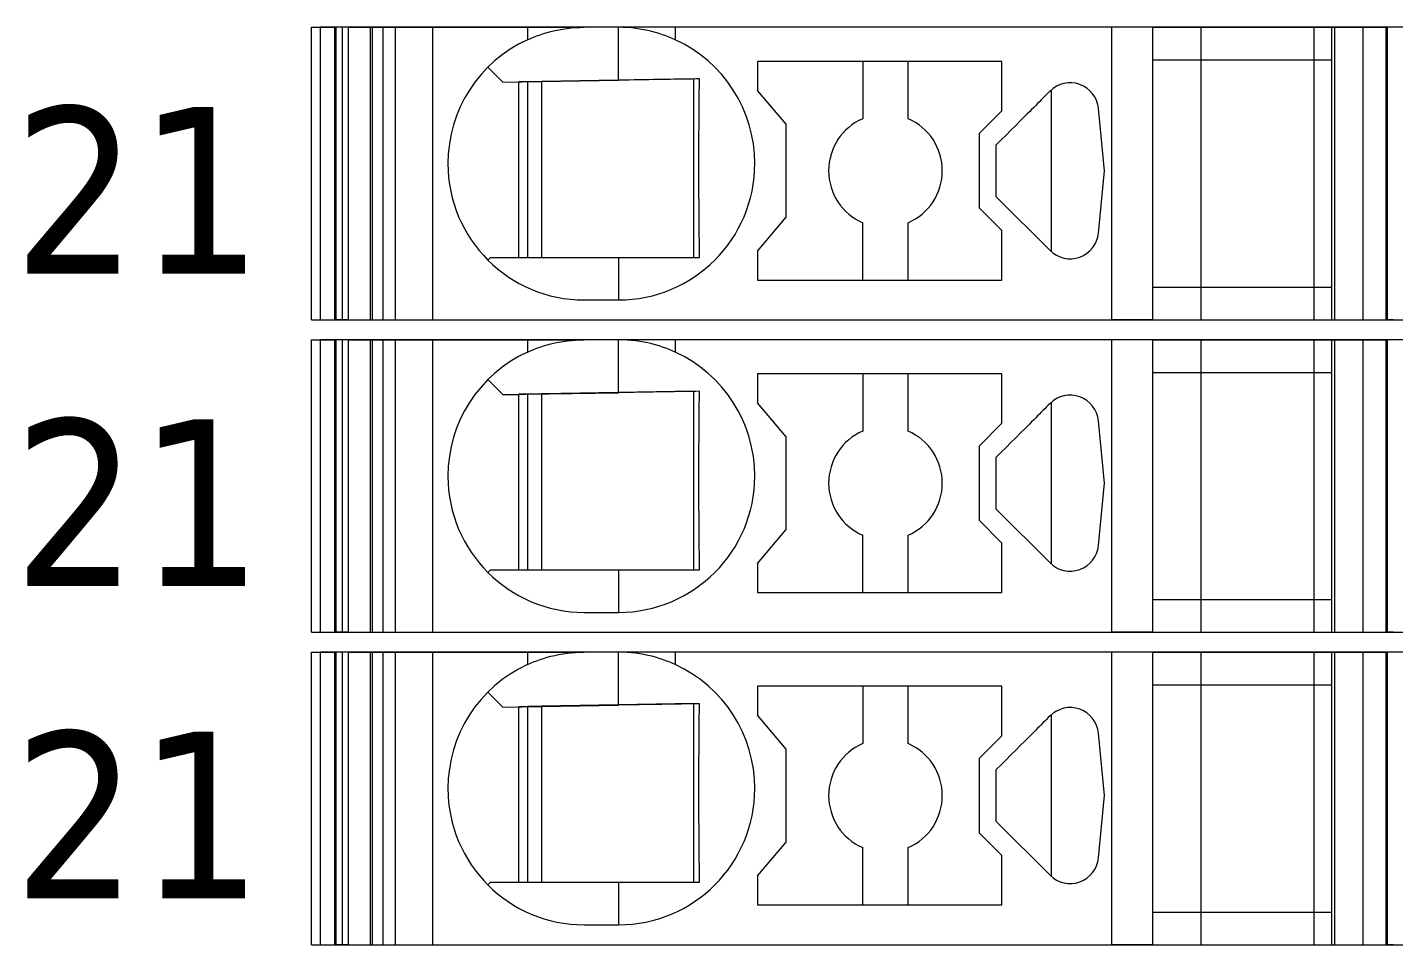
# Model space of a CAD drawing. Header units: millimetres. Extents: x 0 to 2100, y 0 to 1485.
# Drawn here: x 1216.85 to 1240.89, y 579.85 to 596 of the extents above; entities that cross this region are included whole.
import ezdxf
from ezdxf.enums import TextEntityAlignment as Align

# ---------------------------------------------------------------- set-up
doc = ezdxf.new("R2010")
doc.units = ezdxf.units.MM
for name, color, linetype, lineweight in [('EPLAN309', 5, 'Continuous', 5), ('EPLAN493', 5, 'Continuous', 5), ('MAIN-1', 7, 'Continuous', 5), ('MAIN-2', 7, 'Continuous', 5)]:
    doc.layers.add(name, color=color, linetype=linetype, lineweight=lineweight)
doc.styles.add('Tahoma', font='')
doc.styles.get('Tahoma').set_extended_font_data('Tahoma')

# ---------------------------------------------------------------- blocks, each defined once
blk = doc.blocks.new('EPLSYM_LibrarySPECIAL_Symbol12_Variant0_Placement8_37')
at = {"layer": 'EPLAN309', "lineweight": 13, "ltscale": 20}
blk.add_lwpolyline([(0, -5.15), (68.15, -5.15), (68.15, 0), (0, 0)], close=True, dxfattribs=at)
at = {"layer": 'EPLAN493', "color": 5, "style": 'Tahoma'}
blk.add_attdef('17_20450', text='', height=2.93475, dxfattribs=at).set_placement((0, -27.293475), align=Align.MIDDLE_RIGHT)
blk = doc.blocks.new('EPLSYM_LibrarySPECIAL_Symbol12_Variant0_Placement8_38')
at = {"layer": 'EPLAN309', "lineweight": 13, "ltscale": 20}
blk.add_lwpolyline([(0, -5.15), (68.15, -5.15), (68.15, 0), (0, 0)], close=True, dxfattribs=at)
at = {"layer": 'EPLAN493', "color": 5, "style": 'Tahoma'}
blk.add_attdef('17_20450', text='', height=2.93475, dxfattribs=at).set_placement((0, -27.293475), align=Align.MIDDLE_RIGHT)
blk = doc.blocks.new('EPLSYM_LibrarySPECIAL_Symbol12_Variant0_Placement8_39')
at = {"layer": 'EPLAN309', "lineweight": 13, "ltscale": 20}
blk.add_lwpolyline([(0, -5.15), (68.15, -5.15), (68.15, 0), (0, 0)], close=True, dxfattribs=at)
at = {"layer": 'EPLAN493', "color": 5, "style": 'Tahoma'}
blk.add_attdef('17_20450', text='', height=2.93475, dxfattribs=at).set_placement((0, -27.293475), align=Align.MIDDLE_RIGHT)

msp = doc.modelspace()

# ---------------------------------------------------------------- linework, layer by layer
at = {"layer": 'MAIN-1'}
for p, q in [((1221.85, 596), (1222.284, 596)), ((1221.85, 590.85), (1221.85, 596)), ((1222.393, 596), (1222.284, 596)), ((1222.284, 590.85), (1222.284, 596)), ((1222.501, 596), (1222.393, 596)), ((1222.393, 590.85), (1222.393, 596)), ((1222.501, 596), (1225.65, 596)), ((1222.501, 590.85), (1222.501, 596)), ((1225.65, 596), (1226.65, 596)), ((1225.65, 596), (1225.65, 595.782)), ((1225.756, 595.827), (1225.813, 595.849)), ((1225.813, 595.849), (1225.872, 595.87)), ((1225.872, 595.87), (1225.933, 595.89)), ((1225.933, 595.89), (1225.997, 595.909)), ((1225.997, 595.909), (1226.063, 595.927)), ((1226.063, 595.927), (1226.131, 595.943)), ((1226.131, 595.943), (1226.201, 595.958)), ((1226.201, 595.958), (1226.272, 595.97)), ((1226.272, 595.97), (1226.346, 595.981)), ((1226.346, 595.981), (1226.421, 595.989)), ((1226.421, 595.989), (1226.497, 595.995)), ((1226.497, 595.995), (1226.573, 595.999)), ((1226.573, 595.999), (1226.65, 596)), ((1227.25, 596), (1226.65, 596)), ((1227.327, 595.999), (1227.25, 596)), ((1228.25, 596), (1227.25, 596)), ((1227.25, 595.068), (1227.25, 596)), ((1227.403, 595.995), (1227.327, 595.999)), ((1227.479, 595.989), (1227.403, 595.995)), ((1227.554, 595.981), (1227.479, 595.989)), ((1227.628, 595.97), (1227.554, 595.981)), ((1227.699, 595.958), (1227.628, 595.97)), ((1227.769, 595.943), (1227.699, 595.958)), ((1227.837, 595.927), (1227.769, 595.943)), ((1227.903, 595.909), (1227.837, 595.927)), ((1227.967, 595.89), (1227.903, 595.909)), ((1228.028, 595.87), (1227.967, 595.89)), ((1228.087, 595.849), (1228.028, 595.87)), ((1228.144, 595.827), (1228.087, 595.849)), ((1235.932, 596), (1228.25, 596)), ((1228.25, 596), (1228.25, 595.782)), ((1236.65, 596), (1235.932, 596)), ((1235.932, 590.85), (1235.932, 596)), ((1236.65, 596), (1239.8, 596)), ((1236.65, 596), (1236.65, 590.85)), ((1239.8, 596), (1240.35, 596)), ((1239.8, 596), (1239.8, 590.85)), ((1240.35, 596), (1240.784, 596)), ((1240.35, 596), (1240.35, 590.85)), ((1240.893, 596), (1240.784, 596)), ((1240.784, 590.85), (1240.784, 596)), ((1225.65, 595.782), (1225.702, 595.805)), ((1225.702, 595.805), (1225.756, 595.827)), ((1228.198, 595.805), (1228.144, 595.827)), ((1228.25, 595.782), (1228.198, 595.805)), ((1229.7, 595.4), (1229.7, 594.889)), ((1234, 595.4), (1229.7, 595.4)), ((1231.55, 595.4), (1231.55, 594.392)), ((1232.35, 594.392), (1232.35, 595.4)), ((1234, 594.529), (1234, 595.4)), ((1236.65, 595.425), (1239.8, 595.425)), ((1224.953, 595.297), (1225.217, 595.033)), ((1225.217, 595.033), (1227.25, 595.068)), ((1225.5, 591.95), (1225.5, 595.038)), ((1225.65, 595.04), (1225.65, 591.95)), ((1225.9, 591.95), (1225.9, 595.045)), ((1227.345, 595.07), (1227.25, 595.068)), ((1227.438, 595.071), (1227.345, 595.07)), ((1227.53, 595.073), (1227.438, 595.071)), ((1227.618, 595.075), (1227.53, 595.073)), ((1227.703, 595.076), (1227.618, 595.075)), ((1227.786, 595.077), (1227.703, 595.076)), ((1227.865, 595.079), (1227.786, 595.077)), ((1227.943, 595.08), (1227.865, 595.079)), ((1228.017, 595.081), (1227.943, 595.08)), ((1228.09, 595.082), (1228.017, 595.081)), ((1228.16, 595.084), (1228.09, 595.082)), ((1228.229, 595.085), (1228.16, 595.084)), ((1228.297, 595.086), (1228.229, 595.085)), ((1228.363, 595.087), (1228.297, 595.086)), ((1228.428, 595.088), (1228.363, 595.087)), ((1228.491, 595.089), (1228.428, 595.088)), ((1228.554, 595.09), (1228.491, 595.089)), ((1228.615, 595.091), (1228.554, 595.09)), ((1228.579, 591.95), (1228.579, 595.091)), ((1228.676, 595.092), (1228.615, 595.091)), ((1228.674, 594.877), (1228.675, 594.95)), ((1228.675, 594.95), (1228.676, 595.022)), ((1228.676, 595.022), (1228.676, 595.092)), ((1230.2, 594.293), (1229.7, 594.889)), ((1234.867, 594.898), (1234.867, 592.052)), ((1228.671, 594.57), (1228.672, 594.649)), ((1228.672, 594.649), (1228.673, 594.727)), ((1228.673, 594.803), (1228.674, 594.877)), ((1228.673, 594.727), (1228.673, 594.803)), ((1234.627, 594.659), (1234.594, 594.626)), ((1234.658, 594.691), (1234.627, 594.659)), ((1234.69, 594.722), (1234.658, 594.691)), ((1234.721, 594.753), (1234.69, 594.722)), ((1234.752, 594.785), (1234.721, 594.753)), ((1234.784, 594.816), (1234.752, 594.785)), ((1234.815, 594.847), (1234.784, 594.816)), ((1234.846, 594.879), (1234.815, 594.847)), ((1228.669, 594.317), (1228.67, 594.404)), ((1228.67, 594.488), (1228.671, 594.57)), ((1228.67, 594.404), (1228.67, 594.488)), ((1233.6, 594.129), (1234, 594.529)), ((1234.402, 594.434), (1234.323, 594.356)), ((1234.443, 594.475), (1234.402, 594.434)), ((1234.483, 594.515), (1234.443, 594.475)), ((1234.521, 594.553), (1234.483, 594.515)), ((1234.558, 594.59), (1234.521, 594.553)), ((1234.594, 594.626), (1234.558, 594.59)), ((1235.802, 593.475), (1235.698, 594.572)), ((1228.668, 594.132), (1228.669, 594.226)), ((1228.669, 594.226), (1228.669, 594.317)), ((1230.2, 592.657), (1230.2, 594.293)), ((1234.158, 594.19), (1234.072, 594.104)), ((1234.242, 594.274), (1234.158, 594.19)), ((1234.323, 594.356), (1234.242, 594.274)), ((1228.667, 593.931), (1228.668, 594.034)), ((1228.667, 593.824), (1228.667, 593.931)), ((1228.668, 594.034), (1228.668, 594.132)), ((1233.6, 594.129), (1233.6, 592.821)), ((1233.986, 594.018), (1233.9, 593.932)), ((1233.9, 593.802), (1233.9, 593.932)), ((1234.072, 594.104), (1233.986, 594.018)), ((1228.667, 593.713), (1228.667, 593.824)), ((1228.667, 593.6), (1228.667, 593.713)), ((1233.9, 593.671), (1233.9, 593.802)), ((1228.667, 593.479), (1228.667, 593.6)), ((1228.667, 593.361), (1228.667, 593.479)), ((1233.9, 593.54), (1233.9, 593.671)), ((1233.9, 593.41), (1233.9, 593.54)), ((1235.698, 592.378), (1235.802, 593.475)), ((1228.667, 593.247), (1228.667, 593.361)), ((1228.668, 593.138), (1228.667, 593.247)), ((1233.9, 593.279), (1233.9, 593.41)), ((1233.9, 593.148), (1233.9, 593.279)), ((1228.668, 593.034), (1228.668, 593.138)), ((1228.669, 592.934), (1228.668, 593.034)), ((1233.9, 593.018), (1233.9, 593.148)), ((1233.9, 593.018), (1234.846, 592.071)), ((1228.669, 592.839), (1228.669, 592.934)), ((1228.67, 592.748), (1228.669, 592.839)), ((1228.671, 592.659), (1228.67, 592.748)), ((1234, 592.421), (1233.6, 592.821)), ((1228.672, 592.573), (1228.671, 592.659)), ((1228.672, 592.49), (1228.672, 592.573)), ((1228.673, 592.408), (1228.672, 592.49)), ((1229.7, 592.061), (1230.2, 592.657)), ((1231.55, 591.55), (1231.55, 592.558)), ((1232.35, 591.55), (1232.35, 592.558)), ((1228.674, 592.329), (1228.673, 592.408)), ((1228.675, 592.25), (1228.674, 592.329)), ((1228.676, 592.174), (1228.675, 592.25)), ((1234, 591.55), (1234, 592.421)), ((1228.676, 592.098), (1228.676, 592.174)), ((1228.677, 592.024), (1228.676, 592.098)), ((1228.678, 591.95), (1228.677, 592.024)), ((1229.7, 592.061), (1229.7, 591.55)), ((1225, 591.95), (1224.953, 591.903)), ((1225, 591.95), (1227.25, 591.95)), ((1227.25, 591.95), (1227.342, 591.95)), ((1227.25, 591.95), (1227.25, 591.2)), ((1227.342, 591.95), (1227.433, 591.95)), ((1227.433, 591.95), (1227.523, 591.95)), ((1227.523, 591.95), (1227.61, 591.95)), ((1227.61, 591.95), (1227.695, 591.95)), ((1227.695, 591.95), (1227.778, 591.95)), ((1227.778, 591.95), (1227.858, 591.95)), ((1227.858, 591.95), (1227.936, 591.95)), ((1227.936, 591.95), (1228.011, 591.95)), ((1228.011, 591.95), (1228.085, 591.95)), ((1228.085, 591.95), (1228.157, 591.95)), ((1228.157, 591.95), (1228.226, 591.95)), ((1228.226, 591.95), (1228.295, 591.95)), ((1228.295, 591.95), (1228.361, 591.95)), ((1228.361, 591.95), (1228.427, 591.95)), ((1228.427, 591.95), (1228.491, 591.95)), ((1228.491, 591.95), (1228.555, 591.95)), ((1228.555, 591.95), (1228.617, 591.95)), ((1228.617, 591.95), (1228.678, 591.95)), ((1229.7, 591.55), (1234, 591.55)), ((1236.65, 591.425), (1239.8, 591.425)), ((1226.65, 591.2), (1227.25, 591.2)), ((1221.85, 590.85), (1222.284, 590.85)), ((1222.393, 590.85), (1222.284, 590.85)), ((1222.501, 590.85), (1222.393, 590.85)), ((1222.501, 590.85), (1235.932, 590.85)), ((1236.65, 590.85), (1235.932, 590.85)), ((1236.65, 590.85), (1239.8, 590.85)), ((1239.8, 590.85), (1240.35, 590.85)), ((1240.35, 590.85), (1240.784, 590.85)), ((1240.893, 590.85), (1240.784, 590.85)), ((1221.85, 590.5), (1222.284, 590.5)), ((1221.85, 585.35), (1221.85, 590.5)), ((1222.393, 590.5), (1222.284, 590.5)), ((1222.284, 585.35), (1222.284, 590.5)), ((1222.501, 590.5), (1222.393, 590.5)), ((1222.393, 585.35), (1222.393, 590.5)), ((1222.501, 590.5), (1225.65, 590.5)), ((1222.501, 585.35), (1222.501, 590.5)), ((1225.65, 590.5), (1226.65, 590.5)), ((1225.65, 590.5), (1225.65, 590.282)), ((1225.702, 590.305), (1225.756, 590.327)), ((1225.756, 590.327), (1225.813, 590.349)), ((1225.813, 590.349), (1225.872, 590.37)), ((1225.872, 590.37), (1225.933, 590.39)), ((1225.933, 590.39), (1225.997, 590.409)), ((1225.997, 590.409), (1226.063, 590.427)), ((1226.063, 590.427), (1226.131, 590.443)), ((1226.131, 590.443), (1226.201, 590.458)), ((1226.201, 590.458), (1226.272, 590.47)), ((1226.272, 590.47), (1226.346, 590.481)), ((1226.346, 590.481), (1226.421, 590.489)), ((1226.421, 590.489), (1226.497, 590.495)), ((1226.497, 590.495), (1226.573, 590.499)), ((1226.573, 590.499), (1226.65, 590.5)), ((1227.25, 590.5), (1226.65, 590.5)), ((1227.327, 590.499), (1227.25, 590.5)), ((1228.25, 590.5), (1227.25, 590.5)), ((1227.25, 589.568), (1227.25, 590.5)), ((1227.403, 590.495), (1227.327, 590.499)), ((1227.479, 590.489), (1227.403, 590.495)), ((1227.554, 590.481), (1227.479, 590.489)), ((1227.628, 590.47), (1227.554, 590.481)), ((1227.699, 590.458), (1227.628, 590.47)), ((1227.769, 590.443), (1227.699, 590.458)), ((1227.837, 590.427), (1227.769, 590.443)), ((1227.903, 590.409), (1227.837, 590.427)), ((1227.967, 590.39), (1227.903, 590.409)), ((1228.028, 590.37), (1227.967, 590.39)), ((1228.087, 590.349), (1228.028, 590.37)), ((1228.144, 590.327), (1228.087, 590.349)), ((1228.198, 590.305), (1228.144, 590.327)), ((1235.932, 590.5), (1228.25, 590.5)), ((1228.25, 590.5), (1228.25, 590.282)), ((1236.65, 590.5), (1235.932, 590.5)), ((1235.932, 585.35), (1235.932, 590.5)), ((1236.65, 590.5), (1239.8, 590.5)), ((1236.65, 590.5), (1236.65, 585.35)), ((1239.8, 590.5), (1240.35, 590.5)), ((1239.8, 590.5), (1239.8, 585.35)), ((1240.35, 590.5), (1240.784, 590.5)), ((1240.35, 590.5), (1240.35, 585.35)), ((1240.893, 590.5), (1240.784, 590.5)), ((1240.784, 585.35), (1240.784, 590.5)), ((1225.65, 590.282), (1225.702, 590.305)), ((1228.25, 590.282), (1228.198, 590.305)), ((1229.7, 589.9), (1229.7, 589.389)), ((1234, 589.9), (1229.7, 589.9)), ((1231.55, 589.9), (1231.55, 588.892)), ((1232.35, 588.892), (1232.35, 589.9)), ((1234, 589.029), (1234, 589.9)), ((1236.65, 589.925), (1239.8, 589.925)), ((1224.953, 589.797), (1225.217, 589.533)), ((1228.554, 589.59), (1228.491, 589.589)), ((1228.615, 589.591), (1228.554, 589.59)), ((1228.579, 586.45), (1228.579, 589.591)), ((1228.676, 589.592), (1228.615, 589.591)), ((1228.676, 589.522), (1228.676, 589.592)), ((1225.217, 589.533), (1227.25, 589.568)), ((1225.5, 586.45), (1225.5, 589.538)), ((1225.65, 589.54), (1225.65, 586.45)), ((1225.9, 586.45), (1225.9, 589.545)), ((1227.345, 589.57), (1227.25, 589.568)), ((1227.438, 589.571), (1227.345, 589.57)), ((1227.53, 589.573), (1227.438, 589.571)), ((1227.618, 589.575), (1227.53, 589.573)), ((1227.703, 589.576), (1227.618, 589.575)), ((1227.786, 589.577), (1227.703, 589.576)), ((1227.865, 589.579), (1227.786, 589.577)), ((1227.943, 589.58), (1227.865, 589.579)), ((1228.017, 589.581), (1227.943, 589.58)), ((1228.09, 589.582), (1228.017, 589.581)), ((1228.16, 589.584), (1228.09, 589.582)), ((1228.229, 589.585), (1228.16, 589.584)), ((1228.297, 589.586), (1228.229, 589.585)), ((1228.363, 589.587), (1228.297, 589.586)), ((1228.428, 589.588), (1228.363, 589.587)), ((1228.491, 589.589), (1228.428, 589.588)), ((1228.673, 589.303), (1228.674, 589.377)), ((1228.674, 589.377), (1228.675, 589.45)), ((1228.675, 589.45), (1228.676, 589.522)), ((1230.2, 588.793), (1229.7, 589.389)), ((1234.846, 589.379), (1234.815, 589.347)), ((1234.867, 589.398), (1234.867, 586.552)), ((1228.671, 589.07), (1228.672, 589.149)), ((1228.672, 589.149), (1228.673, 589.227)), ((1228.673, 589.227), (1228.673, 589.303)), ((1234.594, 589.126), (1234.558, 589.09)), ((1234.627, 589.159), (1234.594, 589.126)), ((1234.658, 589.191), (1234.627, 589.159)), ((1234.69, 589.222), (1234.658, 589.191)), ((1234.721, 589.253), (1234.69, 589.222)), ((1234.752, 589.285), (1234.721, 589.253)), ((1234.784, 589.316), (1234.752, 589.285)), ((1234.815, 589.347), (1234.784, 589.316)), ((1228.669, 588.817), (1228.67, 588.904)), ((1228.67, 588.988), (1228.671, 589.07)), ((1228.67, 588.904), (1228.67, 588.988)), ((1233.6, 588.629), (1234, 589.029)), ((1234.402, 588.934), (1234.323, 588.856)), ((1234.443, 588.975), (1234.402, 588.934)), ((1234.483, 589.015), (1234.443, 588.975)), ((1234.521, 589.053), (1234.483, 589.015)), ((1234.558, 589.09), (1234.521, 589.053)), ((1235.802, 587.975), (1235.698, 589.072)), ((1228.668, 588.632), (1228.669, 588.726)), ((1228.668, 588.534), (1228.668, 588.632)), ((1228.669, 588.726), (1228.669, 588.817)), ((1230.2, 587.157), (1230.2, 588.793)), ((1233.6, 588.629), (1233.6, 587.321)), ((1234.158, 588.69), (1234.072, 588.604)), ((1234.242, 588.774), (1234.158, 588.69)), ((1234.323, 588.856), (1234.242, 588.774)), ((1228.667, 588.431), (1228.668, 588.534)), ((1228.667, 588.324), (1228.667, 588.431)), ((1233.986, 588.518), (1233.9, 588.432)), ((1233.9, 588.302), (1233.9, 588.432)), ((1234.072, 588.604), (1233.986, 588.518)), ((1228.667, 588.213), (1228.667, 588.324)), ((1228.667, 588.1), (1228.667, 588.213)), ((1233.9, 588.171), (1233.9, 588.302)), ((1233.9, 588.04), (1233.9, 588.171)), ((1228.667, 587.979), (1228.667, 588.1)), ((1228.667, 587.861), (1228.667, 587.979)), ((1233.9, 587.91), (1233.9, 588.04)), ((1233.9, 587.779), (1233.9, 587.91)), ((1235.698, 586.878), (1235.802, 587.975)), ((1228.667, 587.747), (1228.667, 587.861)), ((1228.668, 587.638), (1228.667, 587.747)), ((1233.9, 587.648), (1233.9, 587.779)), ((1228.668, 587.534), (1228.668, 587.638)), ((1228.669, 587.434), (1228.668, 587.534)), ((1228.669, 587.339), (1228.669, 587.434)), ((1233.9, 587.518), (1233.9, 587.648)), ((1233.9, 587.518), (1234.846, 586.571)), ((1228.67, 587.248), (1228.669, 587.339)), ((1228.671, 587.159), (1228.67, 587.248)), ((1234, 586.921), (1233.6, 587.321)), ((1228.672, 587.073), (1228.671, 587.159)), ((1228.672, 586.99), (1228.672, 587.073)), ((1228.673, 586.908), (1228.672, 586.99)), ((1229.7, 586.561), (1230.2, 587.157)), ((1231.55, 586.05), (1231.55, 587.058)), ((1232.35, 586.05), (1232.35, 587.058)), ((1228.674, 586.829), (1228.673, 586.908)), ((1228.675, 586.75), (1228.674, 586.829)), ((1228.676, 586.674), (1228.675, 586.75)), ((1234, 586.05), (1234, 586.921)), ((1228.676, 586.598), (1228.676, 586.674)), ((1228.677, 586.524), (1228.676, 586.598)), ((1228.678, 586.45), (1228.677, 586.524)), ((1229.7, 586.561), (1229.7, 586.05)), ((1225, 586.45), (1224.953, 586.403)), ((1225, 586.45), (1227.25, 586.45)), ((1227.25, 586.45), (1227.342, 586.45)), ((1227.25, 586.45), (1227.25, 585.7)), ((1227.342, 586.45), (1227.433, 586.45)), ((1227.433, 586.45), (1227.523, 586.45)), ((1227.523, 586.45), (1227.61, 586.45)), ((1227.61, 586.45), (1227.695, 586.45)), ((1227.695, 586.45), (1227.778, 586.45)), ((1227.778, 586.45), (1227.858, 586.45)), ((1227.858, 586.45), (1227.936, 586.45)), ((1227.936, 586.45), (1228.011, 586.45)), ((1228.011, 586.45), (1228.085, 586.45)), ((1228.085, 586.45), (1228.157, 586.45)), ((1228.157, 586.45), (1228.226, 586.45)), ((1228.226, 586.45), (1228.295, 586.45)), ((1228.295, 586.45), (1228.361, 586.45)), ((1228.361, 586.45), (1228.427, 586.45)), ((1228.427, 586.45), (1228.491, 586.45)), ((1228.491, 586.45), (1228.555, 586.45)), ((1228.555, 586.45), (1228.617, 586.45)), ((1228.617, 586.45), (1228.678, 586.45)), ((1229.7, 586.05), (1234, 586.05)), ((1236.65, 585.925), (1239.8, 585.925)), ((1226.65, 585.7), (1227.25, 585.7)), ((1221.85, 585.35), (1222.284, 585.35)), ((1222.393, 585.35), (1222.284, 585.35)), ((1222.501, 585.35), (1222.393, 585.35)), ((1222.501, 585.35), (1235.932, 585.35)), ((1236.65, 585.35), (1235.932, 585.35)), ((1236.65, 585.35), (1239.8, 585.35)), ((1239.8, 585.35), (1240.35, 585.35)), ((1240.35, 585.35), (1240.784, 585.35)), ((1240.893, 585.35), (1240.784, 585.35)), ((1221.85, 585), (1222.284, 585)), ((1221.85, 579.85), (1221.85, 585)), ((1222.393, 585), (1222.284, 585)), ((1222.284, 579.85), (1222.284, 585)), ((1222.501, 585), (1222.393, 585)), ((1222.393, 579.85), (1222.393, 585)), ((1222.501, 585), (1225.65, 585)), ((1222.501, 579.85), (1222.501, 585)), ((1225.65, 585), (1226.65, 585)), ((1225.65, 585), (1225.65, 584.782)), ((1225.65, 584.782), (1225.702, 584.805)), ((1225.702, 584.805), (1225.756, 584.827)), ((1225.756, 584.827), (1225.813, 584.849)), ((1225.813, 584.849), (1225.872, 584.87)), ((1225.872, 584.87), (1225.933, 584.89)), ((1225.933, 584.89), (1225.997, 584.909)), ((1225.997, 584.909), (1226.063, 584.927)), ((1226.063, 584.927), (1226.131, 584.943)), ((1226.131, 584.943), (1226.201, 584.958)), ((1226.201, 584.958), (1226.272, 584.97)), ((1226.272, 584.97), (1226.346, 584.981)), ((1226.346, 584.981), (1226.421, 584.989)), ((1226.421, 584.989), (1226.497, 584.995)), ((1226.497, 584.995), (1226.573, 584.999)), ((1226.573, 584.999), (1226.65, 585)), ((1227.25, 585), (1226.65, 585)), ((1227.327, 584.999), (1227.25, 585)), ((1228.25, 585), (1227.25, 585)), ((1227.25, 584.068), (1227.25, 585)), ((1227.403, 584.995), (1227.327, 584.999)), ((1227.479, 584.989), (1227.403, 584.995)), ((1227.554, 584.981), (1227.479, 584.989)), ((1227.628, 584.97), (1227.554, 584.981)), ((1227.699, 584.958), (1227.628, 584.97)), ((1227.769, 584.943), (1227.699, 584.958)), ((1227.837, 584.927), (1227.769, 584.943)), ((1227.903, 584.909), (1227.837, 584.927)), ((1227.967, 584.89), (1227.903, 584.909)), ((1228.028, 584.87), (1227.967, 584.89)), ((1228.087, 584.849), (1228.028, 584.87)), ((1228.144, 584.827), (1228.087, 584.849)), ((1228.198, 584.805), (1228.144, 584.827)), ((1228.25, 584.782), (1228.198, 584.805)), ((1235.932, 585), (1228.25, 585)), ((1228.25, 585), (1228.25, 584.782)), ((1236.65, 585), (1235.932, 585)), ((1235.932, 579.85), (1235.932, 585)), ((1236.65, 585), (1239.8, 585)), ((1236.65, 585), (1236.65, 579.85)), ((1239.8, 585), (1240.35, 585)), ((1239.8, 585), (1239.8, 579.85)), ((1240.35, 585), (1240.784, 585)), ((1240.35, 585), (1240.35, 579.85)), ((1240.893, 585), (1240.784, 585)), ((1240.784, 579.85), (1240.784, 585)), ((1229.7, 584.4), (1229.7, 583.889)), ((1234, 584.4), (1229.7, 584.4)), ((1231.55, 584.4), (1231.55, 583.392)), ((1232.35, 583.392), (1232.35, 584.4)), ((1234, 583.529), (1234, 584.4)), ((1236.65, 584.425), (1239.8, 584.425)), ((1224.953, 584.297), (1225.217, 584.033)), ((1225.217, 584.033), (1227.25, 584.068)), ((1227.345, 584.07), (1227.25, 584.068)), ((1227.438, 584.071), (1227.345, 584.07)), ((1227.53, 584.073), (1227.438, 584.071)), ((1227.618, 584.075), (1227.53, 584.073)), ((1227.703, 584.076), (1227.618, 584.075)), ((1227.786, 584.077), (1227.703, 584.076)), ((1227.865, 584.079), (1227.786, 584.077)), ((1227.943, 584.08), (1227.865, 584.079)), ((1228.017, 584.081), (1227.943, 584.08)), ((1228.09, 584.082), (1228.017, 584.081)), ((1228.16, 584.084), (1228.09, 584.082)), ((1228.229, 584.085), (1228.16, 584.084)), ((1228.297, 584.086), (1228.229, 584.085)), ((1228.363, 584.087), (1228.297, 584.086)), ((1228.428, 584.088), (1228.363, 584.087)), ((1228.491, 584.089), (1228.428, 584.088)), ((1228.554, 584.09), (1228.491, 584.089)), ((1228.615, 584.091), (1228.554, 584.09)), ((1228.579, 580.95), (1228.579, 584.091)), ((1228.676, 584.092), (1228.615, 584.091)), ((1228.676, 584.022), (1228.676, 584.092)), ((1225.5, 580.95), (1225.5, 584.038)), ((1225.65, 584.04), (1225.65, 580.95)), ((1225.9, 580.95), (1225.9, 584.045)), ((1228.673, 583.803), (1228.674, 583.877)), ((1228.674, 583.877), (1228.675, 583.95)), ((1228.675, 583.95), (1228.676, 584.022)), ((1230.2, 583.293), (1229.7, 583.889)), ((1234.815, 583.847), (1234.784, 583.816)), ((1234.846, 583.879), (1234.815, 583.847)), ((1234.867, 583.898), (1234.867, 581.052)), ((1228.671, 583.57), (1228.672, 583.649)), ((1228.672, 583.649), (1228.673, 583.727)), ((1228.673, 583.727), (1228.673, 583.803)), ((1234.558, 583.59), (1234.521, 583.553)), ((1234.594, 583.626), (1234.558, 583.59)), ((1234.627, 583.659), (1234.594, 583.626)), ((1234.658, 583.691), (1234.627, 583.659)), ((1234.69, 583.722), (1234.658, 583.691)), ((1234.721, 583.753), (1234.69, 583.722)), ((1234.752, 583.785), (1234.721, 583.753)), ((1234.784, 583.816), (1234.752, 583.785)), ((1228.669, 583.317), (1228.67, 583.404)), ((1228.67, 583.488), (1228.671, 583.57)), ((1228.67, 583.404), (1228.67, 583.488)), ((1233.6, 583.129), (1234, 583.529)), ((1234.323, 583.356), (1234.242, 583.274)), ((1234.402, 583.434), (1234.323, 583.356)), ((1234.443, 583.475), (1234.402, 583.434)), ((1234.483, 583.515), (1234.443, 583.475)), ((1234.521, 583.553), (1234.483, 583.515)), ((1235.802, 582.475), (1235.698, 583.572)), ((1228.668, 583.132), (1228.669, 583.226)), ((1228.668, 583.034), (1228.668, 583.132)), ((1228.669, 583.226), (1228.669, 583.317)), ((1230.2, 581.657), (1230.2, 583.293)), ((1233.6, 583.129), (1233.6, 581.821)), ((1234.072, 583.104), (1233.986, 583.018)), ((1234.158, 583.19), (1234.072, 583.104)), ((1234.242, 583.274), (1234.158, 583.19)), ((1228.667, 582.931), (1228.668, 583.034)), ((1228.667, 582.824), (1228.667, 582.931)), ((1233.986, 583.018), (1233.9, 582.932)), ((1233.9, 582.802), (1233.9, 582.932)), ((1228.667, 582.713), (1228.667, 582.824)), ((1228.667, 582.6), (1228.667, 582.713)), ((1233.9, 582.671), (1233.9, 582.802)), ((1233.9, 582.54), (1233.9, 582.671)), ((1228.667, 582.479), (1228.667, 582.6)), ((1228.667, 582.361), (1228.667, 582.479)), ((1233.9, 582.41), (1233.9, 582.54)), ((1233.9, 582.279), (1233.9, 582.41)), ((1235.698, 581.378), (1235.802, 582.475)), ((1228.667, 582.247), (1228.667, 582.361)), ((1228.668, 582.138), (1228.667, 582.247)), ((1228.668, 582.034), (1228.668, 582.138)), ((1233.9, 582.148), (1233.9, 582.279)), ((1233.9, 582.018), (1233.9, 582.148)), ((1228.669, 581.934), (1228.668, 582.034)), ((1228.669, 581.839), (1228.669, 581.934)), ((1233.9, 582.018), (1234.846, 581.071)), ((1228.67, 581.748), (1228.669, 581.839)), ((1228.671, 581.659), (1228.67, 581.748)), ((1228.672, 581.573), (1228.671, 581.659)), ((1229.7, 581.061), (1230.2, 581.657)), ((1234, 581.421), (1233.6, 581.821)), ((1228.672, 581.49), (1228.672, 581.573)), ((1228.673, 581.408), (1228.672, 581.49)), ((1231.55, 580.55), (1231.55, 581.558)), ((1232.35, 580.55), (1232.35, 581.558)), ((1234, 580.55), (1234, 581.421)), ((1228.674, 581.329), (1228.673, 581.408)), ((1228.675, 581.25), (1228.674, 581.329)), ((1228.676, 581.174), (1228.675, 581.25)), ((1228.676, 581.098), (1228.676, 581.174)), ((1225, 580.95), (1224.953, 580.903)), ((1225, 580.95), (1227.25, 580.95)), ((1227.25, 580.95), (1227.342, 580.95)), ((1227.25, 580.95), (1227.25, 580.2)), ((1227.342, 580.95), (1227.433, 580.95)), ((1227.433, 580.95), (1227.523, 580.95)), ((1227.523, 580.95), (1227.61, 580.95)), ((1227.61, 580.95), (1227.695, 580.95)), ((1227.695, 580.95), (1227.778, 580.95)), ((1227.778, 580.95), (1227.858, 580.95)), ((1227.858, 580.95), (1227.936, 580.95)), ((1227.936, 580.95), (1228.011, 580.95)), ((1228.011, 580.95), (1228.085, 580.95)), ((1228.085, 580.95), (1228.157, 580.95)), ((1228.157, 580.95), (1228.226, 580.95)), ((1228.226, 580.95), (1228.295, 580.95)), ((1228.295, 580.95), (1228.361, 580.95)), ((1228.361, 580.95), (1228.427, 580.95)), ((1228.427, 580.95), (1228.491, 580.95)), ((1228.491, 580.95), (1228.555, 580.95)), ((1228.555, 580.95), (1228.617, 580.95)), ((1228.617, 580.95), (1228.678, 580.95)), ((1228.677, 581.024), (1228.676, 581.098)), ((1228.678, 580.95), (1228.677, 581.024)), ((1229.7, 581.061), (1229.7, 580.55)), ((1229.7, 580.55), (1234, 580.55)), ((1236.65, 580.425), (1239.8, 580.425)), ((1226.65, 580.2), (1227.25, 580.2)), ((1221.85, 579.85), (1222.284, 579.85)), ((1222.393, 579.85), (1222.284, 579.85)), ((1222.501, 579.85), (1222.393, 579.85)), ((1222.501, 579.85), (1235.932, 579.85)), ((1236.65, 579.85), (1235.932, 579.85)), ((1236.65, 579.85), (1239.8, 579.85)), ((1239.8, 579.85), (1240.35, 579.85)), ((1240.35, 579.85), (1240.784, 579.85)), ((1240.893, 579.85), (1240.784, 579.85))]:
    msp.add_line(p, q, dxfattribs=at)
for centre, radius, start, end in [((1226.65, 593.6), 2.4, 114.6244, 180), ((1227.25, 593.6), 2.4, 0, 65.3756), ((1235.2, 594.525), 0.5, 5.4404, 135), ((1231.95, 593.475), 1, 113.5782, 180), ((1231.95, 593.475), 1, 0, 66.4218), ((1226.65, 593.6), 2.4, 180, 270), ((1227.25, 593.6), 2.4, 270, 0), ((1231.95, 593.475), 1, 180, 246.4218), ((1231.95, 593.475), 1, 293.5782, 0), ((1235.2, 592.425), 0.5, 225, 354.5596), ((1226.65, 588.1), 2.4, 114.6244, 180), ((1227.25, 588.1), 2.4, 0, 65.3756), ((1235.2, 589.025), 0.5, 5.4404, 135), ((1231.95, 587.975), 1, 113.5782, 180), ((1231.95, 587.975), 1, 0, 66.4218), ((1226.65, 588.1), 2.4, 180, 270), ((1227.25, 588.1), 2.4, 270, 0), ((1231.95, 587.975), 1, 180, 246.4218), ((1231.95, 587.975), 1, 293.5782, 0), ((1235.2, 586.925), 0.5, 225, 354.5596), ((1226.65, 582.6), 2.4, 114.6244, 180), ((1227.25, 582.6), 2.4, 0, 65.3756), ((1235.2, 583.525), 0.5, 5.4404, 135), ((1231.95, 582.475), 1, 113.5782, 180), ((1231.95, 582.475), 1, 0, 66.4218), ((1226.65, 582.6), 2.4, 180, 270), ((1227.25, 582.6), 2.4, 270, 0), ((1231.95, 582.475), 1, 180, 246.4218), ((1231.95, 582.475), 1, 293.5782, 0), ((1235.2, 581.425), 0.5, 225, 354.5596)]:
    msp.add_arc(centre, radius, start, end, dxfattribs=at)
at = {"layer": 'MAIN-2'}
for p, q in [((1222.256, 596), (1222.256, 590.85)), ((1222.889, 590.85), (1222.889, 596)), ((1222.917, 596), (1222.917, 590.85)), ((1223.102, 596), (1223.102, 590.85)), ((1223.32, 596), (1223.32, 590.85)), ((1223.981, 596), (1223.981, 590.85)), ((1237.506, 590.85), (1237.506, 596)), ((1239.491, 596), (1239.491, 590.85)), ((1239.85, 596), (1239.85, 590.85)), ((1240.756, 596), (1240.756, 590.85)), ((1225.217, 595.033), (1225.5, 595.038)), ((1225.65, 595.042), (1225.5, 595.039)), ((1225.5, 595.039), (1225.5, 595.038)), ((1225.5, 595.038), (1225.5, 595.038)), ((1225.9, 595.048), (1225.65, 595.043)), ((1225.65, 595.042), (1225.65, 595.043)), ((1225.65, 595.042), (1225.65, 595.04)), ((1225.9, 595.053), (1228.579, 595.1)), ((1225.9, 595.048), (1225.9, 595.053)), ((1225.9, 595.045), (1225.9, 595.048)), ((1228.579, 595.1), (1228.676, 595.092)), ((1228.579, 595.091), (1228.579, 595.1)), ((1225.65, 591.95), (1225.65, 591.95)), ((1225.9, 591.95), (1225.9, 591.95)), ((1222.256, 590.5), (1222.256, 585.35)), ((1222.889, 585.35), (1222.889, 590.5)), ((1222.917, 590.5), (1222.917, 585.35)), ((1223.102, 590.5), (1223.102, 585.35)), ((1223.32, 590.5), (1223.32, 585.35)), ((1223.981, 590.5), (1223.981, 585.35)), ((1237.506, 585.35), (1237.506, 590.5)), ((1239.491, 590.5), (1239.491, 585.35)), ((1239.85, 590.5), (1239.85, 585.35)), ((1240.756, 590.5), (1240.756, 585.35)), ((1225.9, 589.553), (1228.579, 589.6)), ((1228.579, 589.6), (1228.676, 589.592)), ((1228.579, 589.591), (1228.579, 589.6)), ((1225.217, 589.533), (1225.5, 589.538)), ((1225.65, 589.542), (1225.5, 589.539)), ((1225.5, 589.539), (1225.5, 589.538)), ((1225.5, 589.538), (1225.5, 589.538)), ((1225.9, 589.548), (1225.65, 589.543)), ((1225.65, 589.542), (1225.65, 589.543)), ((1225.65, 589.542), (1225.65, 589.54)), ((1225.9, 589.548), (1225.9, 589.553)), ((1225.9, 589.545), (1225.9, 589.548)), ((1225.65, 586.45), (1225.65, 586.45)), ((1225.9, 586.45), (1225.9, 586.45)), ((1222.256, 585), (1222.256, 579.85)), ((1222.889, 579.85), (1222.889, 585)), ((1222.917, 585), (1222.917, 579.85)), ((1223.102, 585), (1223.102, 579.85)), ((1223.32, 585), (1223.32, 579.85)), ((1223.981, 585), (1223.981, 579.85)), ((1237.506, 579.85), (1237.506, 585)), ((1239.491, 585), (1239.491, 579.85)), ((1239.85, 585), (1239.85, 579.85)), ((1240.756, 585), (1240.756, 579.85)), ((1225.9, 584.053), (1228.579, 584.1)), ((1228.579, 584.1), (1228.676, 584.092)), ((1228.579, 584.091), (1228.579, 584.1)), ((1225.217, 584.033), (1225.5, 584.038)), ((1225.65, 584.042), (1225.5, 584.039)), ((1225.5, 584.039), (1225.5, 584.038)), ((1225.5, 584.038), (1225.5, 584.038)), ((1225.9, 584.048), (1225.65, 584.043)), ((1225.65, 584.042), (1225.65, 584.043)), ((1225.65, 584.042), (1225.65, 584.04)), ((1225.9, 584.048), (1225.9, 584.053)), ((1225.9, 584.045), (1225.9, 584.048)), ((1225.65, 580.95), (1225.65, 580.95)), ((1225.9, 580.95), (1225.9, 580.95))]:
    msp.add_line(p, q, dxfattribs=at)

# ---------------------------------------------------------------- block references
ref = msp.add_blockref('EPLSYM_LibrarySPECIAL_Symbol12_Variant0_Placement8_37', (1222, 596))
ref.add_attrib('17_20450', '21', dxfattribs={"layer": 'EPLAN493', "color": 5, "height": 2.9348, "style": 'Tahoma'}).set_placement((1221, 593.132), align=Align.MIDDLE_RIGHT)
ref = msp.add_blockref('EPLSYM_LibrarySPECIAL_Symbol12_Variant0_Placement8_38', (1222, 590.5))
ref.add_attrib('17_20450', '21', dxfattribs={"layer": 'EPLAN493', "color": 5, "height": 2.9348, "style": 'Tahoma'}).set_placement((1221, 587.632), align=Align.MIDDLE_RIGHT)
ref = msp.add_blockref('EPLSYM_LibrarySPECIAL_Symbol12_Variant0_Placement8_39', (1222, 585))
ref.add_attrib('17_20450', '21', dxfattribs={"layer": 'EPLAN493', "color": 5, "height": 2.9348, "style": 'Tahoma'}).set_placement((1221, 582.132), align=Align.MIDDLE_RIGHT)

doc.saveas('drawing.dxf')
